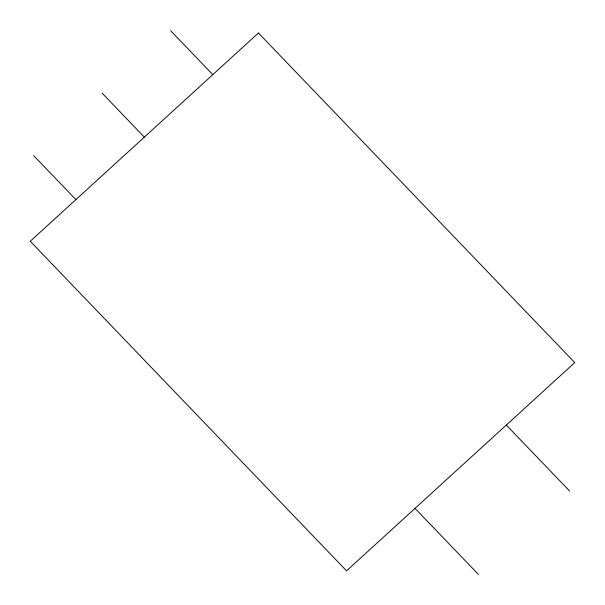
<?xml version="1.0" encoding="UTF-8"?>
<svg xmlns="http://www.w3.org/2000/svg" width="605" height="605" viewBox="0 0 605 605"><rect width="100%" height="100%" fill="white"/><g stroke="black" fill="none" stroke-linecap="round" stroke-linejoin="round"><path stroke-width="0.91" d="M170.625 30.704L212.801 74.649M506.294 425.065L569.555 490.988M102.169 93.185L144.345 137.131M415.022 508.374L478.283 574.296M33.714 155.666L75.89 199.612M258.433 32.995L30.25 241.266L346.567 570.855L574.75 362.584L258.433 32.995"/></g></svg>
